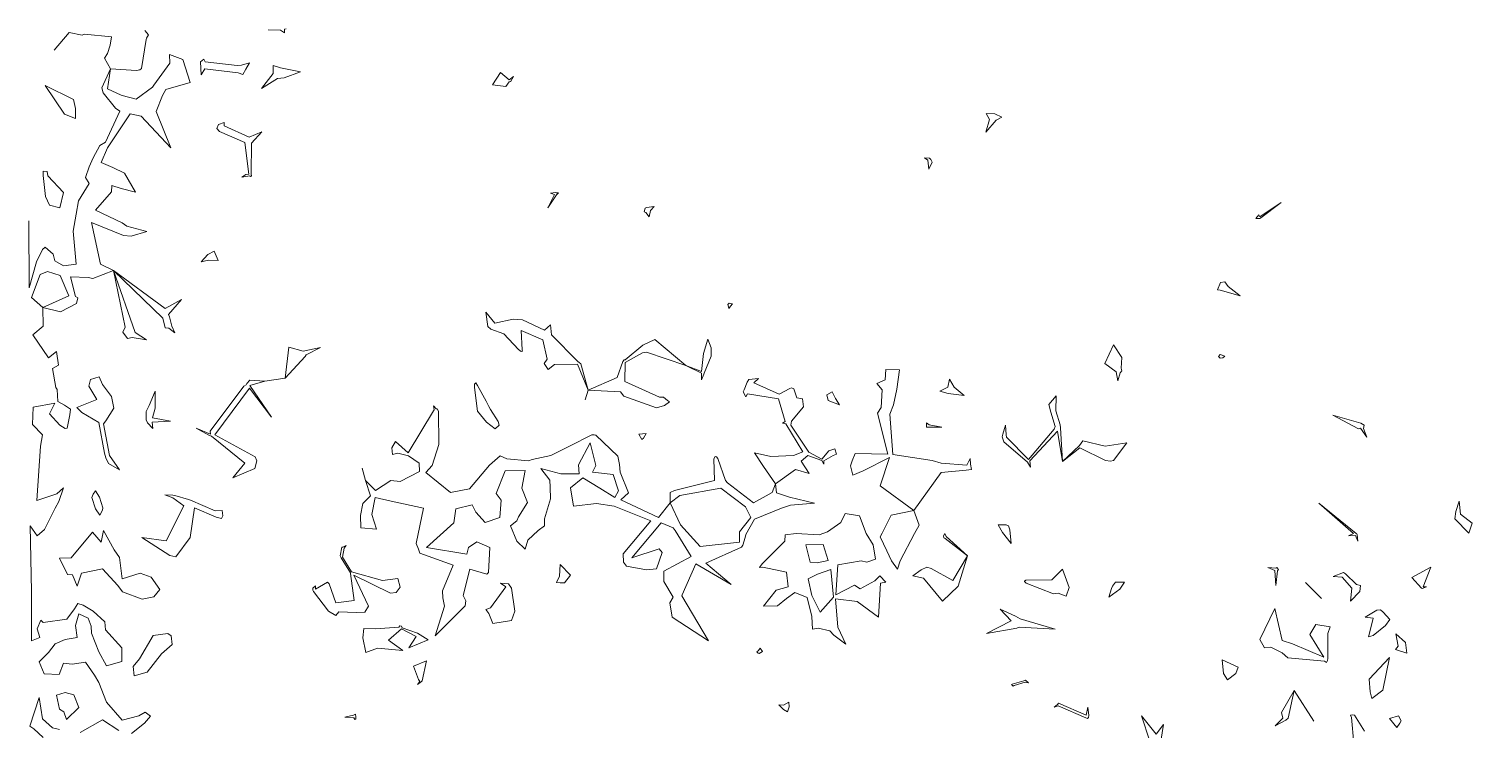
# Model space of a CAD drawing. Header units: inches. Extents: x 1412000 to 1412328, y 4931096 to 4931684.
# Drawn here: x 1412000.2 to 1412167.7, y 4931602.3 to 4931683.7 of the extents above; entities that cross this region are included whole.
import ezdxf

# ---------------------------------------------------------------- set-up
doc = ezdxf.new("R2010")
doc.units = ezdxf.units.IN
doc.header["$MEASUREMENT"] = 0

# ---------------------------------------------------------------- blocks, each defined once
blk = doc.blocks.new('CONTOURS')
at = {"color": 242, "lineweight": 0, "true_color": 0xcd2027}
for points in [[(1412155.22, 4931602.11), (1412154.06, 4931603.96), (1412153.89, 4931604), (1412153.63, 4931603.94), (1412153.72, 4931603.67), (1412153.99, 4931600.65)], [(1412001.84, 4931601.37), (1412000.75, 4931602.37), (1412000.27, 4931602.67), (1412001.38, 4931606.01), (1412001.77, 4931603.55), (1412002.92, 4931602.5), (1412003.74, 4931602.28)], [(1412006.12, 4931601.93), (1412008.71, 4931603.42), (1412010.6, 4931602.17)], [(1412012.1, 4931601.83), (1412013.59, 4931603.02), (1412014.31, 4931603.85), (1412013.69, 4931604.32), (1412012.95, 4931603.9), (1412010.99, 4931603.38), (1412009.17, 4931605.46), (1412008.29, 4931607.75), (1412007.8, 4931608.61), (1412006.74, 4931610.1), (1412005.2, 4931609.88), (1412004.18, 4931610.02), (1412003.7, 4931608.67), (1412001.96, 4931608.77), (1412001.37, 4931610.17), (1412002.46, 4931611.25), (1412003.21, 4931612.25), (1412004.39, 4931612.75), (1412005.77, 4931612.98), (1412005.6, 4931614.37), (1412005.97, 4931615.75), (1412007.05, 4931615.24), (1412007.4, 4931614.29), (1412007.44, 4931613.48), (1412008.3, 4931611.33), (1412009.18, 4931609.69), (1412010.96, 4931610.19), (1412010.96, 4931611.79), (1412009.08, 4931613.89), (1412009, 4931614.81), (1412007.63, 4931616.03), (1412006.47, 4931616.74), (1412005.87, 4931616.92), (1412005.48, 4931616.3), (1412004.59, 4931615.13), (1412001.82, 4931614.74), (1412001.55, 4931614.98), (1412001.12, 4931613.99), (1412001.45, 4931612.99), (1412000.47, 4931612.58), (1412000.46, 4931618.33), (1412000.31, 4931625.95), (1412001.15, 4931624.78), (1412001.99, 4931625.52), (1412003.21, 4931628.02), (1412003.63, 4931628.78), (1412004.2, 4931630.38), (1412003.41, 4931629.69), (1412001.08, 4931628.9), (1412001.51, 4931635.21), (1412001.75, 4931636.53), (1412000.59, 4931637.75), (1412000.68, 4931639.75), (1412003.19, 4931640.22), (1412002.55, 4931638.97), (1412003.78, 4931637.66), (1412004.37, 4931637.26), (1412004.6, 4931637.3), (1412004.93, 4931638.86), (1412005.02, 4931639.53), (1412004.31, 4931639.99), (1412003.52, 4931640.41), (1412003.44, 4931641.81), (1412003.3, 4931642.05), (1412002.93, 4931644.26), (1412003.61, 4931644.62), (1412003.36, 4931646.22), (1412002.44, 4931645.48), (1412000.62, 4931648.15), (1412001.82, 4931649.18), (1412001.81, 4931651.34), (1412003.86, 4931650.83), (1412005.7, 4931651.79), (1412005.84, 4931652.47), (1412005.6, 4931652.62), (1412005.01, 4931654.9), (1412007.04, 4931654.82), (1412007.59, 4931654.7), (1412010, 4931655.63), (1412011.35, 4931649.06), (1412011.08, 4931648.47), (1412011.64, 4931647.74), (1412012.18, 4931647.83), (1412013.81, 4931647.56), (1412012.5, 4931648.42), (1412010, 4931655.63), (1412015.74, 4931650.08), (1412016.01, 4931648.98), (1412016.41, 4931648.94), (1412017.12, 4931648.4), (1412016.77, 4931649.15), (1412016.5, 4931650.23), (1412016.37, 4931650.53), (1412017.9, 4931652.27), (1412016, 4931651.22), (1412010, 4931655.63), (1412008.49, 4931656.38), (1412007.46, 4931661.2), (1412011.15, 4931659.71), (1412012.05, 4931659.63), (1412013.88, 4931660.18), (1412011.53, 4931660.79), (1412011, 4931661.19), (1412007.89, 4931662.66), (1412009.75, 4931664.79), (1412009.79, 4931665.5), (1412010.87, 4931665.16), (1412012.55, 4931664.74), (1412011.29, 4931666.95), (1412009.9, 4931667.61), (1412008.55, 4931668.19), (1412009.29, 4931669.9), (1412011.94, 4931673.85), (1412013.19, 4931673.57), (1412016.67, 4931669.87), (1412014.95, 4931674.11), (1412015.7, 4931675.98), (1412016.09, 4931676.67), (1412018.89, 4931677.47), (1412018.06, 4931680.15), (1412016.51, 4931680.75), (1412016.54, 4931679.72), (1412014.67, 4931677.16), (1412014.51, 4931676.95), (1412012.63, 4931675.55), (1412011.02, 4931675.96), (1412010.88, 4931676), (1412009.31, 4931676.76), (1412009.66, 4931679.07), (1412012.68, 4931678.89), (1412013.04, 4931678.95), (1412013.24, 4931679.12), (1412013.78, 4931682.49), (1412013.82, 4931682.62), (1412014.05, 4931683.02), (1412013.65, 4931683.53)], [(1412003.12, 4931681.24), (1412004.85, 4931683.3), (1412006.36, 4931682.98), (1412006.63, 4931683.09), (1412009.77, 4931682.79), (1412009.6, 4931681.8), (1412009.31, 4931680.86), (1412008.94, 4931680.29), (1412009.66, 4931679.07), (1412008.66, 4931676.85), (1412008.78, 4931676.26), (1412010.24, 4931674.5), (1412010.72, 4931674.16), (1412009.05, 4931670.53), (1412008.41, 4931670.16), (1412007.62, 4931668.71), (1412007.19, 4931667.69), (1412006.76, 4931666.44), (1412007.17, 4931665.74), (1412005.92, 4931663.71), (1412005.68, 4931662.18), (1412005.3, 4931660.19), (1412005.65, 4931656.38), (1412004.2, 4931656.19), (1412003.18, 4931656.75), (1412003.01, 4931657.54), (1412002.06, 4931658.36), (1412001.77, 4931658.09), (1412001.07, 4931656.63), (1412000.19, 4931653.63), (1412000.17, 4931661.41)], [(1412027.97, 4931683.6), (1412029.38, 4931683.57), (1412029.84, 4931683.26), (1412029.84, 4931683.66), (1412030.03, 4931683.72)], [(1412025.03, 4931678.4), (1412025.36, 4931679.03), (1412025.78, 4931679.75), (1412024.84, 4931679.51), (1412024.37, 4931679.47), (1412020.62, 4931679.9), (1412020.48, 4931680.18), (1412020.08, 4931679.88), (1412020.19, 4931678.37), (1412020.61, 4931679.06), (1412024.48, 4931678.61), (1412025.03, 4931678.4)], [(1412028.54, 4931678.52), (1412027.19, 4931676.77), (1412029.02, 4931677.95), (1412029.82, 4931678.04), (1412031.71, 4931678.7), (1412029.38, 4931679.19), (1412028.54, 4931679.47), (1412028.54, 4931678.52)], [(1412056.45, 4931678.19), (1412055.94, 4931677.8), (1412054.91, 4931678.64), (1412054, 4931677.21), (1412055.55, 4931677), (1412055.93, 4931677.54), (1412056.13, 4931677.58), (1412056.13, 4931677.65), (1412056.45, 4931678.19)], [(1412002.08, 4931677.15), (1412004.29, 4931673.81), (1412005.57, 4931673.3), (1412005.57, 4931674.47), (1412005.35, 4931675.51), (1412002.08, 4931677.15)], [(1412022.31, 4931671.79), (1412025.24, 4931670.49), (1412025.69, 4931666.81), (1412025.37, 4931666.8), (1412024.91, 4931666.49), (1412025.83, 4931666.62), (1412025.92, 4931666.57), (1412026.01, 4931666.6), (1412025.98, 4931666.85), (1412026.03, 4931670.43), (1412027.22, 4931671.76), (1412025.76, 4931671.13), (1412022.84, 4931672.43), (1412022.83, 4931672.82), (1412022.17, 4931672.58), (1412022, 4931672.12), (1412022.31, 4931671.79)], [(1412112.31, 4931673.83), (1412111.33, 4931673.86), (1412111.7, 4931673.18), (1412111.27, 4931671.71), (1412112.46, 4931673.11), (1412113.15, 4931673.46), (1412112.31, 4931673.83)], [(1412104.14, 4931668.73), (1412104.55, 4931668.44), (1412104.59, 4931668.1), (1412104.66, 4931667.42), (1412105.03, 4931668.21), (1412104.89, 4931668.53), (1412104.74, 4931668.68), (1412104.14, 4931668.73)], [(1412001.84, 4931667.17), (1412001.82, 4931666.67), (1412002.12, 4931664.22), (1412002.57, 4931663.22), (1412003.77, 4931662.92), (1412004.21, 4931664.68), (1412002.39, 4931666.65), (1412002.29, 4931667.15), (1412001.84, 4931667.17)], [(1412061.41, 4931664.44), (1412061.48, 4931664.48), (1412061.68, 4931664.67), (1412061.39, 4931664.65), (1412061.31, 4931664.68), (1412060.75, 4931664.61), (1412061.21, 4931664.48), (1412060.42, 4931662.92), (1412061.41, 4931664.44)], [(1412071.6, 4931662.46), (1412071.8, 4931662.39), (1412072.19, 4931661.86), (1412072.34, 4931662.59), (1412072.75, 4931663.08), (1412071.89, 4931662.94), (1412071.72, 4931662.89), (1412071.6, 4931662.46)], [(1412143.02, 4931661.66), (1412143.09, 4931661.66), (1412143.2, 4931661.74), (1412145.57, 4931663.52), (1412143.08, 4931661.88), (1412142.96, 4931662.1), (1412142.63, 4931661.67), (1412143.02, 4931661.66)], [(1412021.68, 4931657.87), (1412020.95, 4931657.49), (1412020.17, 4931656.65), (1412021.04, 4931656.85), (1412022.15, 4931656.81), (1412021.68, 4931657.87)], [(1412001.48, 4931655.18), (1412002.34, 4931655.52), (1412003.81, 4931655.07), (1412004.81, 4931652.67), (1412001.81, 4931651.34), (1412000.48, 4931652.51), (1412001.48, 4931655.18)], [(1412138.17, 4931653.39), (1412138.47, 4931653.34), (1412140.82, 4931652.69), (1412139.4, 4931653.77), (1412139.03, 4931654.31), (1412138.51, 4931654.23), (1412138.17, 4931653.39)], [(1412055.33, 4931648.28), (1412057.02, 4931646.44), (1412057.32, 4931646.23), (1412057.47, 4931646.25), (1412057.46, 4931646.42), (1412057.32, 4931648.66), (1412059.85, 4931647.59), (1412060.36, 4931645.34), (1412060.01, 4931644.84), (1412060.47, 4931644.12), (1412061.21, 4931644.71), (1412063.85, 4931644.75), (1412065.12, 4931641.74), (1412064.77, 4931640.59), (1412065.12, 4931641.74), (1412068.85, 4931641.53), (1412069.23, 4931641.04), (1412073.02, 4931639.66), (1412073.98, 4931639.94), (1412074.55, 4931640.36), (1412074.32, 4931640.52), (1412073.87, 4931640.9), (1412073.39, 4931640.9), (1412069.36, 4931642.72), (1412069.41, 4931644.94), (1412071.41, 4931646.08), (1412071.86, 4931646.14), (1412076.44, 4931644.58), (1412078.25, 4931643.71), (1412078.26, 4931642.91), (1412078.53, 4931643.6), (1412078.59, 4931643.71), (1412079.38, 4931645.69), (1412079.4, 4931646.64), (1412078.99, 4931647.67), (1412078.51, 4931645.97), (1412078.28, 4931643.9), (1412076.44, 4931644.58), (1412072.83, 4931647.6), (1412071.45, 4931646.97), (1412069.42, 4931645.27), (1412069.28, 4931645.24), (1412069.12, 4931645.04), (1412068.47, 4931643.19), (1412065.12, 4931641.74), (1412064.24, 4931644.79), (1412064.07, 4931644.93), (1412063.91, 4931645.05), (1412060.85, 4931648.17), (1412060.73, 4931649.33), (1412060.04, 4931648.69), (1412057.5, 4931649.91), (1412056.4, 4931649.98), (1412054.28, 4931649.52), (1412053.24, 4931650.8), (1412053.45, 4931649.11), (1412053.81, 4931648.82), (1412055.33, 4931648.28)], [(1412081.45, 4931651.21), (1412081.62, 4931651.49), (1412081.86, 4931651.74), (1412081.49, 4931651.82), (1412081.32, 4931651.69), (1412081.37, 4931651.55), (1412081.45, 4931651.21)], [(1412032.24, 4931645.63), (1412032.38, 4931645.85), (1412034.01, 4931646.69), (1412032.03, 4931646.24), (1412030.37, 4931646.73), (1412029.92, 4931643.11), (1412027.57, 4931642.76), (1412025.82, 4931642.89), (1412025.49, 4931642.49), (1412025.4, 4931642.34), (1412025.11, 4931642.19), (1412021.22, 4931636.96), (1412021.27, 4931636.62), (1412019.58, 4931637.3), (1412021.07, 4931636.49), (1412021.38, 4931636.4), (1412025.25, 4931633.25), (1412023.84, 4931631.54), (1412026.39, 4931632.61), (1412026.63, 4931633.52), (1412026.43, 4931633.99), (1412021.75, 4931636.52), (1412025.79, 4931641.94), (1412028.33, 4931638.58), (1412025.84, 4931642.27), (1412027.57, 4931642.76), (1412029.92, 4931643.11), (1412032.24, 4931645.63)], [(1412125.1, 4931644.84), (1412126.41, 4931643.84), (1412126.59, 4931642.83), (1412126.88, 4931643.74), (1412127.06, 4931643.99), (1412126.97, 4931644.28), (1412127.08, 4931645.53), (1412126.11, 4931647), (1412125.1, 4931644.84)], [(1412138.49, 4931645.45), (1412138.79, 4931645.48), (1412139.01, 4931645.66), (1412138.49, 4931645.88), (1412138.29, 4931645.63), (1412138.41, 4931645.51), (1412138.49, 4931645.45)], [(1412096.12, 4931634.38), (1412095.74, 4931633.5), (1412095.56, 4931632.93), (1412095.84, 4931631.84), (1412097.02, 4931632.36), (1412100.08, 4931633.9), (1412099, 4931630.62), (1412102.9, 4931627.76), (1412100.29, 4931627.19), (1412099.23, 4931625.1), (1412099, 4931624.67), (1412099.79, 4931623.05), (1412100.34, 4931621.91), (1412101.02, 4931620.92), (1412101.32, 4931621.91), (1412103, 4931625.07), (1412103.54, 4931626.03), (1412102.9, 4931627.76), (1412106.08, 4931632.16), (1412108.98, 4931632.42), (1412109.62, 4931632.51), (1412109.51, 4931633.12), (1412109.44, 4931633.8), (1412109.05, 4931633.02), (1412106.1, 4931633.23), (1412105.03, 4931633.57), (1412100.46, 4931634.25), (1412100.14, 4931638.95), (1412100.55, 4931640.04), (1412100.94, 4931641.83), (1412101.25, 4931644.1), (1412099.65, 4931644.13), (1412099.57, 4931642.94), (1412098.61, 4931642.52), (1412099.23, 4931641.78), (1412099.14, 4931639.7), (1412098.69, 4931639.06), (1412099.91, 4931634.29), (1412096.12, 4931634.38)], [(1412008.3, 4931637.97), (1412008.97, 4931634.39), (1412009.11, 4931633.85), (1412009.42, 4931633.19), (1412010.69, 4931632.47), (1412009.53, 4931634.12), (1412008.83, 4931637.81), (1412009.09, 4931638.16), (1412010.03, 4931639.64), (1412009.75, 4931641), (1412008.7, 4931642.39), (1412008.33, 4931643.26), (1412007.32, 4931642.98), (1412007.14, 4931642.19), (1412008.06, 4931640.64), (1412005.75, 4931639.73), (1412006.33, 4931639.12), (1412008.3, 4931637.97)], [(1412066, 4931636.51), (1412065.8, 4931636.53), (1412065.53, 4931636.55), (1412062.95, 4931635.21), (1412060.79, 4931634.13), (1412058.61, 4931633.67), (1412058.18, 4931633.52), (1412055.68, 4931633.76), (1412054.88, 4931634.11), (1412053.66, 4931633.01), (1412051.33, 4931630.28), (1412049.12, 4931629.84), (1412046.26, 4931632.16), (1412046.99, 4931632.96), (1412047.77, 4931635.41), (1412047.73, 4931639.27), (1412047.57, 4931639.55), (1412047.44, 4931639.54), (1412047.14, 4931639.92), (1412047.21, 4931639.43), (1412047.16, 4931639.33), (1412044.19, 4931634.46), (1412042.74, 4931635.75), (1412042.3, 4931635.04), (1412042.4, 4931634.25), (1412043, 4931634.41), (1412044.23, 4931634.08), (1412045.49, 4931633.26), (1412045.53, 4931632.29), (1412043.29, 4931631.11), (1412042.2, 4931631.21), (1412040.42, 4931630.05), (1412039.27, 4931631.21), (1412038.85, 4931632.66), (1412039.27, 4931631.21), (1412039.82, 4931629.46), (1412038.95, 4931628.54), (1412038.69, 4931627.15), (1412038.73, 4931625.71), (1412040.52, 4931625.57), (1412039.97, 4931627.26), (1412040.36, 4931629.27), (1412042.22, 4931628.82), (1412045.97, 4931628.01), (1412045.12, 4931623.92), (1412045.41, 4931623.24), (1412045.58, 4931622.79), (1412049.45, 4931621.38), (1412048.2, 4931618.42), (1412048.23, 4931617.61), (1412048.42, 4931616.62), (1412047.34, 4931613.18), (1412050.81, 4931616.66), (1412050.91, 4931617.25), (1412050.61, 4931617.85), (1412051.38, 4931620.92), (1412053.35, 4931620.35), (1412053.55, 4931620.53), (1412053.69, 4931623.45), (1412052.17, 4931624.11), (1412051.22, 4931623.46), (1412051.01, 4931622.68), (1412046.35, 4931623.44), (1412049.5, 4931626.31), (1412049.74, 4931627.92), (1412051.65, 4931628.42), (1412052.07, 4931627.53), (1412053.13, 4931626.34), (1412054.84, 4931626.93), (1412055, 4931628.95), (1412054.44, 4931629.71), (1412055.47, 4931632.34), (1412057.78, 4931632.38), (1412057.42, 4931630.34), (1412058.06, 4931628.67), (1412057.01, 4931627), (1412056.83, 4931626.53), (1412056.07, 4931625.98), (1412056.83, 4931624.17), (1412057.78, 4931623.24), (1412058.1, 4931624.29), (1412059.3, 4931625.4), (1412060.05, 4931625.96), (1412060.03, 4931626.79), (1412060.73, 4931629.1), (1412060.71, 4931630.45), (1412060.65, 4931631.25), (1412059.62, 4931632.62), (1412061.92, 4931632), (1412064.07, 4931632), (1412064, 4931633.04), (1412065.34, 4931635.6), (1412066.01, 4931632.97), (1412065.62, 4931632.18), (1412067.99, 4931631.92), (1412068.64, 4931630.01), (1412068.21, 4931629.25), (1412066.47, 4931630.32), (1412064.49, 4931631.55), (1412063.06, 4931630.36), (1412063.41, 4931628.23), (1412066.08, 4931628.57), (1412068.13, 4931628.24), (1412072.39, 4931626.54), (1412069.18, 4931622.69), (1412069.22, 4931621.75), (1412069.55, 4931621.27), (1412071.87, 4931620.83), (1412073.05, 4931620.97), (1412073.69, 4931622.88), (1412073.33, 4931623.29), (1412070.18, 4931622.25), (1412073.58, 4931626.32), (1412074.96, 4931625.72), (1412075.21, 4931625.43), (1412077.05, 4931622.39), (1412073.88, 4931620.71), (1412073.9, 4931619.48), (1412074.96, 4931617.68), (1412074.6, 4931617.01), (1412074.85, 4931615.33), (1412079.08, 4931612.6), (1412075.97, 4931617.82), (1412076.02, 4931617.96), (1412077.62, 4931621.55), (1412081.71, 4931619.14), (1412078.75, 4931621.63), (1412082.89, 4931623.48), (1412083.05, 4931623.71), (1412083.34, 4931624.6), (1412083.43, 4931624.95), (1412084.41, 4931626.75), (1412087.54, 4931628.02), (1412088.59, 4931628.36), (1412091.4, 4931628.6), (1412088.47, 4931629.28), (1412086.96, 4931629.81), (1412086.85, 4931630.84), (1412089.19, 4931632.52), (1412090.77, 4931632.05), (1412089.85, 4931633.47), (1412090.61, 4931634.12), (1412092.22, 4931633.54), (1412092.47, 4931633.11), (1412092.46, 4931633.51), (1412093.55, 4931634.13), (1412093.92, 4931634.3), (1412093.75, 4931634.9), (1412093.04, 4931634.68), (1412092.25, 4931633.71), (1412090.74, 4931634.54), (1412088.65, 4931637.64), (1412088.7, 4931638.14), (1412090.12, 4931639.79), (1412090, 4931640.71), (1412089.35, 4931640.82), (1412088.97, 4931641.88), (1412088.7, 4931642), (1412088.5, 4931641.91), (1412087.29, 4931641.26), (1412084.35, 4931642.57), (1412084.87, 4931643.08), (1412083.75, 4931642.96), (1412083.58, 4931642.67), (1412083.21, 4931641.75), (1412083.11, 4931641.52), (1412083.43, 4931640.97), (1412083.61, 4931641.31), (1412087.22, 4931640.7), (1412087.98, 4931638.1), (1412087.68, 4931637.89), (1412088.05, 4931637.81), (1412090.04, 4931634.56), (1412088.96, 4931634.12), (1412086.31, 4931634), (1412084.41, 4931634.46), (1412085.45, 4931632.84), (1412086.85, 4931630.84), (1412086.47, 4931629.84), (1412084.31, 4931628.64), (1412081.27, 4931630.96), (1412081.06, 4931631.23), (1412080.16, 4931633.79), (1412080, 4931633.96), (1412079.85, 4931634.03), (1412079.68, 4931633.76), (1412079.76, 4931631.21), (1412075.13, 4931630.06), (1412074.61, 4931629.82), (1412074.64, 4931628.62), (1412073.28, 4931626.92), (1412068.91, 4931628.97), (1412069.8, 4931629.81), (1412068.81, 4931632.21), (1412068.73, 4931633.09), (1412068.54, 4931634.06), (1412066, 4931636.51)], [(1412052.24, 4931639.3), (1412053.29, 4931638.02), (1412054.31, 4931637.24), (1412054.77, 4931637.65), (1412054.66, 4931638.09), (1412053.76, 4931639.48), (1412053.56, 4931639.81), (1412053.25, 4931640.45), (1412052.25, 4931642.28), (1412052.08, 4931642.58), (1412051.91, 4931642.43), (1412051.91, 4931642.05), (1412052.24, 4931639.3)], [(1412106.9, 4931641.35), (1412108.75, 4931641.1), (1412107.58, 4931642.08), (1412107.07, 4931643.01), (1412106.86, 4931642.09), (1412105.95, 4931641.61), (1412106.9, 4931641.35)], [(1412014.5, 4931638), (1412016.6, 4931638.14), (1412014.51, 4931638.5), (1412014.83, 4931639.62), (1412014.84, 4931641.62), (1412014.14, 4931639.93), (1412013.8, 4931639.25), (1412013.77, 4931638.26), (1412013.93, 4931637.92), (1412014.57, 4931637.26), (1412014.5, 4931638)], [(1412092.96, 4931640.53), (1412094.28, 4931640.04), (1412093.84, 4931640.75), (1412093.43, 4931641.53), (1412092.81, 4931641.2), (1412092.96, 4931640.53)], [(1412113.63, 4931636.55), (1412113.57, 4931637.66), (1412113.25, 4931636.61), (1412113.19, 4931636.3), (1412113.36, 4931635.74), (1412116.11, 4931633.36), (1412116.48, 4931632.79), (1412116.37, 4931633.5), (1412119.59, 4931636.98), (1412120.17, 4931633.42), (1412122.18, 4931635.03), (1412125.18, 4931633.55), (1412125.73, 4931633.47), (1412126.09, 4931633.54), (1412127.65, 4931635.59), (1412125.14, 4931635.23), (1412122.55, 4931635.84), (1412122.16, 4931635.3), (1412120.17, 4931633.42), (1412119.94, 4931637.35), (1412119.89, 4931637.71), (1412119.41, 4931639.32), (1412119.45, 4931641.08), (1412118.59, 4931640.08), (1412118.83, 4931639.16), (1412119.32, 4931637.5), (1412119.2, 4931637.19), (1412116.22, 4931633.68), (1412113.66, 4931636.26), (1412113.63, 4931636.55)], [(1412104.38, 4931637.92), (1412104.37, 4931637.42), (1412104.67, 4931637.41), (1412106.17, 4931637.42), (1412104.7, 4931637.7), (1412104.38, 4931637.92)], [(1412154.56, 4931637.24), (1412154.76, 4931637.3), (1412155.52, 4931636.25), (1412155.12, 4931637.28), (1412155.19, 4931637.67), (1412154.8, 4931637.89), (1412151.58, 4931638.82), (1412154.56, 4931637.24)], [(1412071.33, 4931636.01), (1412071.54, 4931636.14), (1412071.85, 4931636.71), (1412071, 4931636.6), (1412071.33, 4931636.01)], [(1412008.4, 4931627.2), (1412008.73, 4931627.77), (1412008.77, 4931628.07), (1412008.38, 4931629.3), (1412007.89, 4931630.01), (1412007.64, 4931629.63), (1412007.47, 4931629.27), (1412007.89, 4931627.93), (1412008.4, 4931627.2)], [(1412015.96, 4931629.55), (1412016.9, 4931629.21), (1412018.16, 4931628.29), (1412016.13, 4931624.23), (1412013.29, 4931624.59), (1412016.54, 4931622.51), (1412017.24, 4931622.35), (1412018.89, 4931624.61), (1412019.41, 4931628.05), (1412021.93, 4931626.96), (1412022.55, 4931626.8), (1412022.7, 4931627.11), (1412022.6, 4931627.75), (1412021.8, 4931627.7), (1412018.93, 4931628.94), (1412018.69, 4931629.04), (1412017.1, 4931629.5), (1412016.9, 4931629.51), (1412015.96, 4931629.55)], [(1412078.1, 4931623.55), (1412075.83, 4931626.06), (1412074.64, 4931628.62), (1412075.76, 4931629.47), (1412080.51, 4931630.35), (1412083.37, 4931628.16), (1412084.01, 4931626.93), (1412082.68, 4931625.26), (1412082.69, 4931624.06), (1412078.1, 4931623.55)], [(1412098.82, 4931615.36), (1412099.03, 4931619.29), (1412099.65, 4931619.42), (1412098.98, 4931620.15), (1412098.38, 4931619.57), (1412096.7, 4931618.65), (1412096.01, 4931619.07), (1412093.85, 4931617.95), (1412094.11, 4931621.44), (1412096.79, 4931621.9), (1412097.45, 4931621.72), (1412098.46, 4931622.07), (1412098.2, 4931623.76), (1412097.4, 4931625.06), (1412096.62, 4931627.11), (1412094.93, 4931627.38), (1412094.45, 4931626.36), (1412092.91, 4931625.27), (1412091.92, 4931624.93), (1412089.26, 4931625.06), (1412087.99, 4931624.9), (1412087.94, 4931624.19), (1412085.29, 4931621.53), (1412084.99, 4931621.1), (1412085.4, 4931621.16), (1412088.15, 4931620.57), (1412088.34, 4931618.86), (1412086.93, 4931618.49), (1412085.48, 4931616.63), (1412087.1, 4931616.66), (1412088.13, 4931617.52), (1412089.11, 4931618.2), (1412090.55, 4931617.63), (1412091.09, 4931615.44), (1412091.16, 4931613.94), (1412091.81, 4931614.05), (1412093.16, 4931613.75), (1412093.64, 4931613.24), (1412095.01, 4931612.22), (1412094.08, 4931614.18), (1412093.83, 4931617.49), (1412096.33, 4931617.18), (1412098.82, 4931615.36)], [(1412149.95, 4931628.58), (1412153.98, 4931625.08), (1412153.4, 4931624.79), (1412154.19, 4931624.84), (1412154.48, 4931624.18), (1412154.4, 4931624.9), (1412154.36, 4931625.05), (1412154.27, 4931625.08), (1412149.95, 4931628.58)], [(1412166.22, 4931628.81), (1412165.84, 4931627.64), (1412165.73, 4931626.76), (1412167.34, 4931625.09), (1412167.74, 4931626.26), (1412166.39, 4931627.32), (1412166.22, 4931628.81)], [(1412114.21, 4931623.9), (1412114.05, 4931625.49), (1412113.91, 4931625.97), (1412113.63, 4931626.07), (1412112.69, 4931626.08), (1412113.22, 4931625.17), (1412114.21, 4931623.9)], [(1412004.66, 4931620.3), (1412005.25, 4931620.27), (1412005.79, 4931618.96), (1412006.28, 4931620.47), (1412008.72, 4931620.97), (1412010.48, 4931619.01), (1412011.04, 4931618.28), (1412013.34, 4931617.42), (1412014.67, 4931617.72), (1412015.37, 4931618.57), (1412014.35, 4931620), (1412013.1, 4931620.47), (1412011, 4931619.81), (1412010.71, 4931622.27), (1412010.08, 4931623.17), (1412008.82, 4931625.41), (1412008.57, 4931624.08), (1412007.57, 4931625.22), (1412005.09, 4931622.24), (1412003.73, 4931622.21), (1412004.66, 4931620.3)], [(1412106.26, 4931617.21), (1412108.08, 4931618.94), (1412109.16, 4931622.46), (1412106.67, 4931624.74), (1412106.51, 4931625.08), (1412106.35, 4931624.8), (1412106.41, 4931624.58), (1412106.55, 4931624.5), (1412109.16, 4931622.46), (1412107.44, 4931619.61), (1412104.94, 4931621), (1412104.44, 4931621.17), (1412103.75, 4931620.84), (1412102.79, 4931620.14), (1412104.03, 4931619.87), (1412106.26, 4931617.21)], [(1412039.59, 4931616.61), (1412037.89, 4931620.24), (1412042.14, 4931618.15), (1412042.83, 4931618.23), (1412043.26, 4931618.83), (1412042.99, 4931619.85), (1412041.24, 4931619.61), (1412037.64, 4931620.63), (1412036.57, 4931622.32), (1412036.77, 4931623.36), (1412037.02, 4931623.68), (1412036.63, 4931623.48), (1412036.5, 4931623.48), (1412036.3, 4931622.46), (1412036.41, 4931622.24), (1412037.5, 4931620.51), (1412037.51, 4931620.42), (1412037.92, 4931617.29), (1412035.81, 4931617.01), (1412035.02, 4931619.24), (1412034.86, 4931619.43), (1412033.43, 4931618.62), (1412033.44, 4931618.99), (1412033.13, 4931618.7), (1412033.15, 4931618.47), (1412033.21, 4931618.32), (1412034.94, 4931616.04), (1412035.81, 4931615.53), (1412036.14, 4931615.96), (1412038.16, 4931615.89), (1412039.18, 4931615.92), (1412039.59, 4931616.61)], [(1412091.7, 4931621.67), (1412090.88, 4931621.72), (1412090.36, 4931623.74), (1412092.39, 4931623.79), (1412092.97, 4931621.94), (1412091.7, 4931621.67)], [(1412061.85, 4931619.33), (1412062.35, 4931619.32), (1412063.05, 4931620.21), (1412061.84, 4931621.46), (1412061.79, 4931620.12), (1412061.43, 4931619.38), (1412061.85, 4931619.33)], [(1412093.59, 4931617.67), (1412092.03, 4931615.94), (1412091.06, 4931617.88), (1412090.64, 4931619.81), (1412091.74, 4931620.35), (1412093.26, 4931620.88), (1412093.59, 4931617.67)], [(1412118.92, 4931619.7), (1412115.92, 4931619.66), (1412115.78, 4931619.55), (1412115.78, 4931619.48), (1412115.97, 4931619.3), (1412119.14, 4931618.07), (1412119.67, 4931618.15), (1412120.59, 4931617.79), (1412120.94, 4931618.81), (1412120.18, 4931620.94), (1412118.92, 4931619.7)], [(1412144.96, 4931619.04), (1412145.14, 4931620.74), (1412145.25, 4931620.87), (1412145.07, 4931621.1), (1412144.95, 4931621.04), (1412144.02, 4931621.1), (1412144.83, 4931620.78), (1412144.96, 4931619.04)], [(1412161.94, 4931618.66), (1412162.43, 4931618.88), (1412162.06, 4931618.89), (1412162.94, 4931621.14), (1412160.75, 4931619.94), (1412161.85, 4931618.73), (1412161.94, 4931618.66)], [(1412055.86, 4931619.21), (1412054.94, 4931619.29), (1412055.56, 4931618.86), (1412053.77, 4931616.44), (1412053.23, 4931616.25), (1412053.57, 4931615.79), (1412054.05, 4931614.63), (1412056.2, 4931614.97), (1412056.6, 4931616.05), (1412056.2, 4931618.72), (1412055.86, 4931619.21)], [(1412126.82, 4931618.59), (1412127.37, 4931619.41), (1412126.34, 4931619.42), (1412125.99, 4931618.96), (1412125.88, 4931618.67), (1412125.57, 4931617.67), (1412126.82, 4931618.59)], [(1412150.26, 4931617.52), (1412148.37, 4931619.39), (1412150.26, 4931617.52)], [(1412154.69, 4931618.32), (1412154.76, 4931619.03), (1412154.31, 4931619.16), (1412153.05, 4931620.39), (1412152.8, 4931620.55), (1412151.6, 4931620.07), (1412152.64, 4931620.01), (1412153.77, 4931618.72), (1412153.6, 4931617.19), (1412154.69, 4931618.32)], [(1412119.34, 4931613.96), (1412115.27, 4931615.17), (1412114.71, 4931615.46), (1412112.94, 4931616.27), (1412114.2, 4931614.93), (1412111.34, 4931613.45), (1412114.89, 4931614.08), (1412115.15, 4931614.17), (1412119.34, 4931613.96)], [(1412149.58, 4931614.51), (1412148.91, 4931613.34), (1412150.52, 4931610.69), (1412146.86, 4931612.24), (1412145.69, 4931612.64), (1412144.82, 4931616.37), (1412143.08, 4931612.77), (1412143.62, 4931611.78), (1412144.35, 4931611.85), (1412145.68, 4931611.22), (1412146.32, 4931610.61), (1412150.6, 4931610.25), (1412150.82, 4931610.09), (1412150.93, 4931610.33), (1412150.99, 4931610.54), (1412151, 4931613.45), (1412151.25, 4931614.21), (1412149.58, 4931614.51)], [(1412155.3, 4931615.36), (1412156.25, 4931615.22), (1412155.77, 4931613.33), (1412155.72, 4931613.06), (1412156.24, 4931613.23), (1412157.68, 4931614.39), (1412158.18, 4931615.06), (1412157.39, 4931615.93), (1412157.08, 4931616.19), (1412156.68, 4931616.16), (1412155.3, 4931615.36)], [(1412038.96, 4931612.96), (1412039.3, 4931611.23), (1412040.66, 4931611.73), (1412043.6, 4931611.46), (1412041.91, 4931612.67), (1412043.44, 4931613.98), (1412045.15, 4931613.12), (1412044.29, 4931611.79), (1412046.54, 4931612.72), (1412045.29, 4931613.5), (1412043.5, 4931614.12), (1412043.44, 4931614.3), (1412043.25, 4931614.34), (1412043.12, 4931614.2), (1412040.41, 4931613.98), (1412039.07, 4931614.02), (1412038.96, 4931612.96)], [(1412012.39, 4931608.53), (1412013.89, 4931608.94), (1412015.57, 4931611.09), (1412016.81, 4931612.17), (1412016.71, 4931613.19), (1412016.31, 4931613.46), (1412014.6, 4931613.23), (1412013, 4931610.5), (1412012.28, 4931609.63), (1412012.39, 4931608.53)], [(1412158.87, 4931613.42), (1412159.13, 4931611.96), (1412158.84, 4931611.6), (1412160.17, 4931611.18), (1412160, 4931612.42), (1412158.87, 4931613.42)], [(1412084.87, 4931611.47), (1412084.67, 4931611.3), (1412084.83, 4931611.16), (1412084.94, 4931611.12), (1412085.33, 4931611.37), (1412085.09, 4931611.75), (1412084.87, 4931611.47)], [(1412157.35, 4931606.86), (1412158.15, 4931610.67), (1412155.77, 4931608.14), (1412155.88, 4931606.67), (1412156.08, 4931605.88), (1412157.35, 4931606.86)], [(1412046.34, 4931610.26), (1412044.84, 4931609.64), (1412045.42, 4931608.11), (1412045.57, 4931607.89), (1412045.31, 4931607.53), (1412045.76, 4931607.87), (1412045.83, 4931607.93), (1412046.34, 4931610.26)], [(1412138.88, 4931608.81), (1412139.34, 4931608.06), (1412140.31, 4931608.81), (1412140.58, 4931609.55), (1412138.72, 4931610.37), (1412138.88, 4931608.81)], [(1412114.44, 4931607.33), (1412114.55, 4931607.41), (1412115.86, 4931607.78), (1412116.21, 4931607.72), (1412115.87, 4931608.02), (1412115.77, 4931608), (1412115.7, 4931607.95), (1412114.35, 4931607.56), (1412114.26, 4931607.54), (1412114.44, 4931607.33)], [(1412004.54, 4931603.46), (1412004.23, 4931604.33), (1412003.73, 4931604.65), (1412003.39, 4931606.28), (1412004.4, 4931606.58), (1412005.41, 4931606.32), (1412005.97, 4931604.85), (1412004.54, 4931603.46)], [(1412147.06, 4931606.84), (1412145.61, 4931604.27), (1412145.77, 4931603.62), (1412144.88, 4931602.71), (1412146.09, 4931603.38), (1412146.39, 4931603.61), (1412147.06, 4931606.84), (1412149.37, 4931603.27), (1412147.06, 4931606.84)], [(1412038.09, 4931604.09), (1412037.87, 4931603.94), (1412036.85, 4931603.74), (1412037.89, 4931603.64), (1412038, 4931603.45), (1412038.12, 4931603.55), (1412038.12, 4931603.77), (1412038.09, 4931604.09)], [(1412087.24, 4931605.16), (1412087.78, 4931604.62), (1412088.25, 4931604.33), (1412088.44, 4931604.92), (1412088.42, 4931605.48), (1412087.8, 4931605.13), (1412087.24, 4931605.16)], [(1412123.11, 4931604.9), (1412122.91, 4931603.97), (1412119.73, 4931605.36), (1412119.65, 4931605.25), (1412119.59, 4931605.21), (1412119.19, 4931604.88), (1412119.67, 4931605.04), (1412122.87, 4931603.65), (1412123.09, 4931603.58), (1412123.21, 4931603.68), (1412123.23, 4931603.91), (1412123.11, 4931604.9)], [(1412130.3, 4931600.92), (1412131.12, 4931601), (1412131.6, 4931600.93), (1412131.92, 4931602.86), (1412131.04, 4931601.77), (1412129.34, 4931603.87), (1412130.3, 4931600.92)], [(1412158.15, 4931603.58), (1412158.98, 4931602.52), (1412159.36, 4931603.04), (1412159.49, 4931603.29), (1412159.17, 4931603.9), (1412158.15, 4931603.58)]]:
    blk.add_lwpolyline(points, dxfattribs=at)

msp = doc.modelspace()

# ---------------------------------------------------------------- block references
msp.add_blockref('CONTOURS', (0, 0))

doc.saveas('drawing.dxf')
